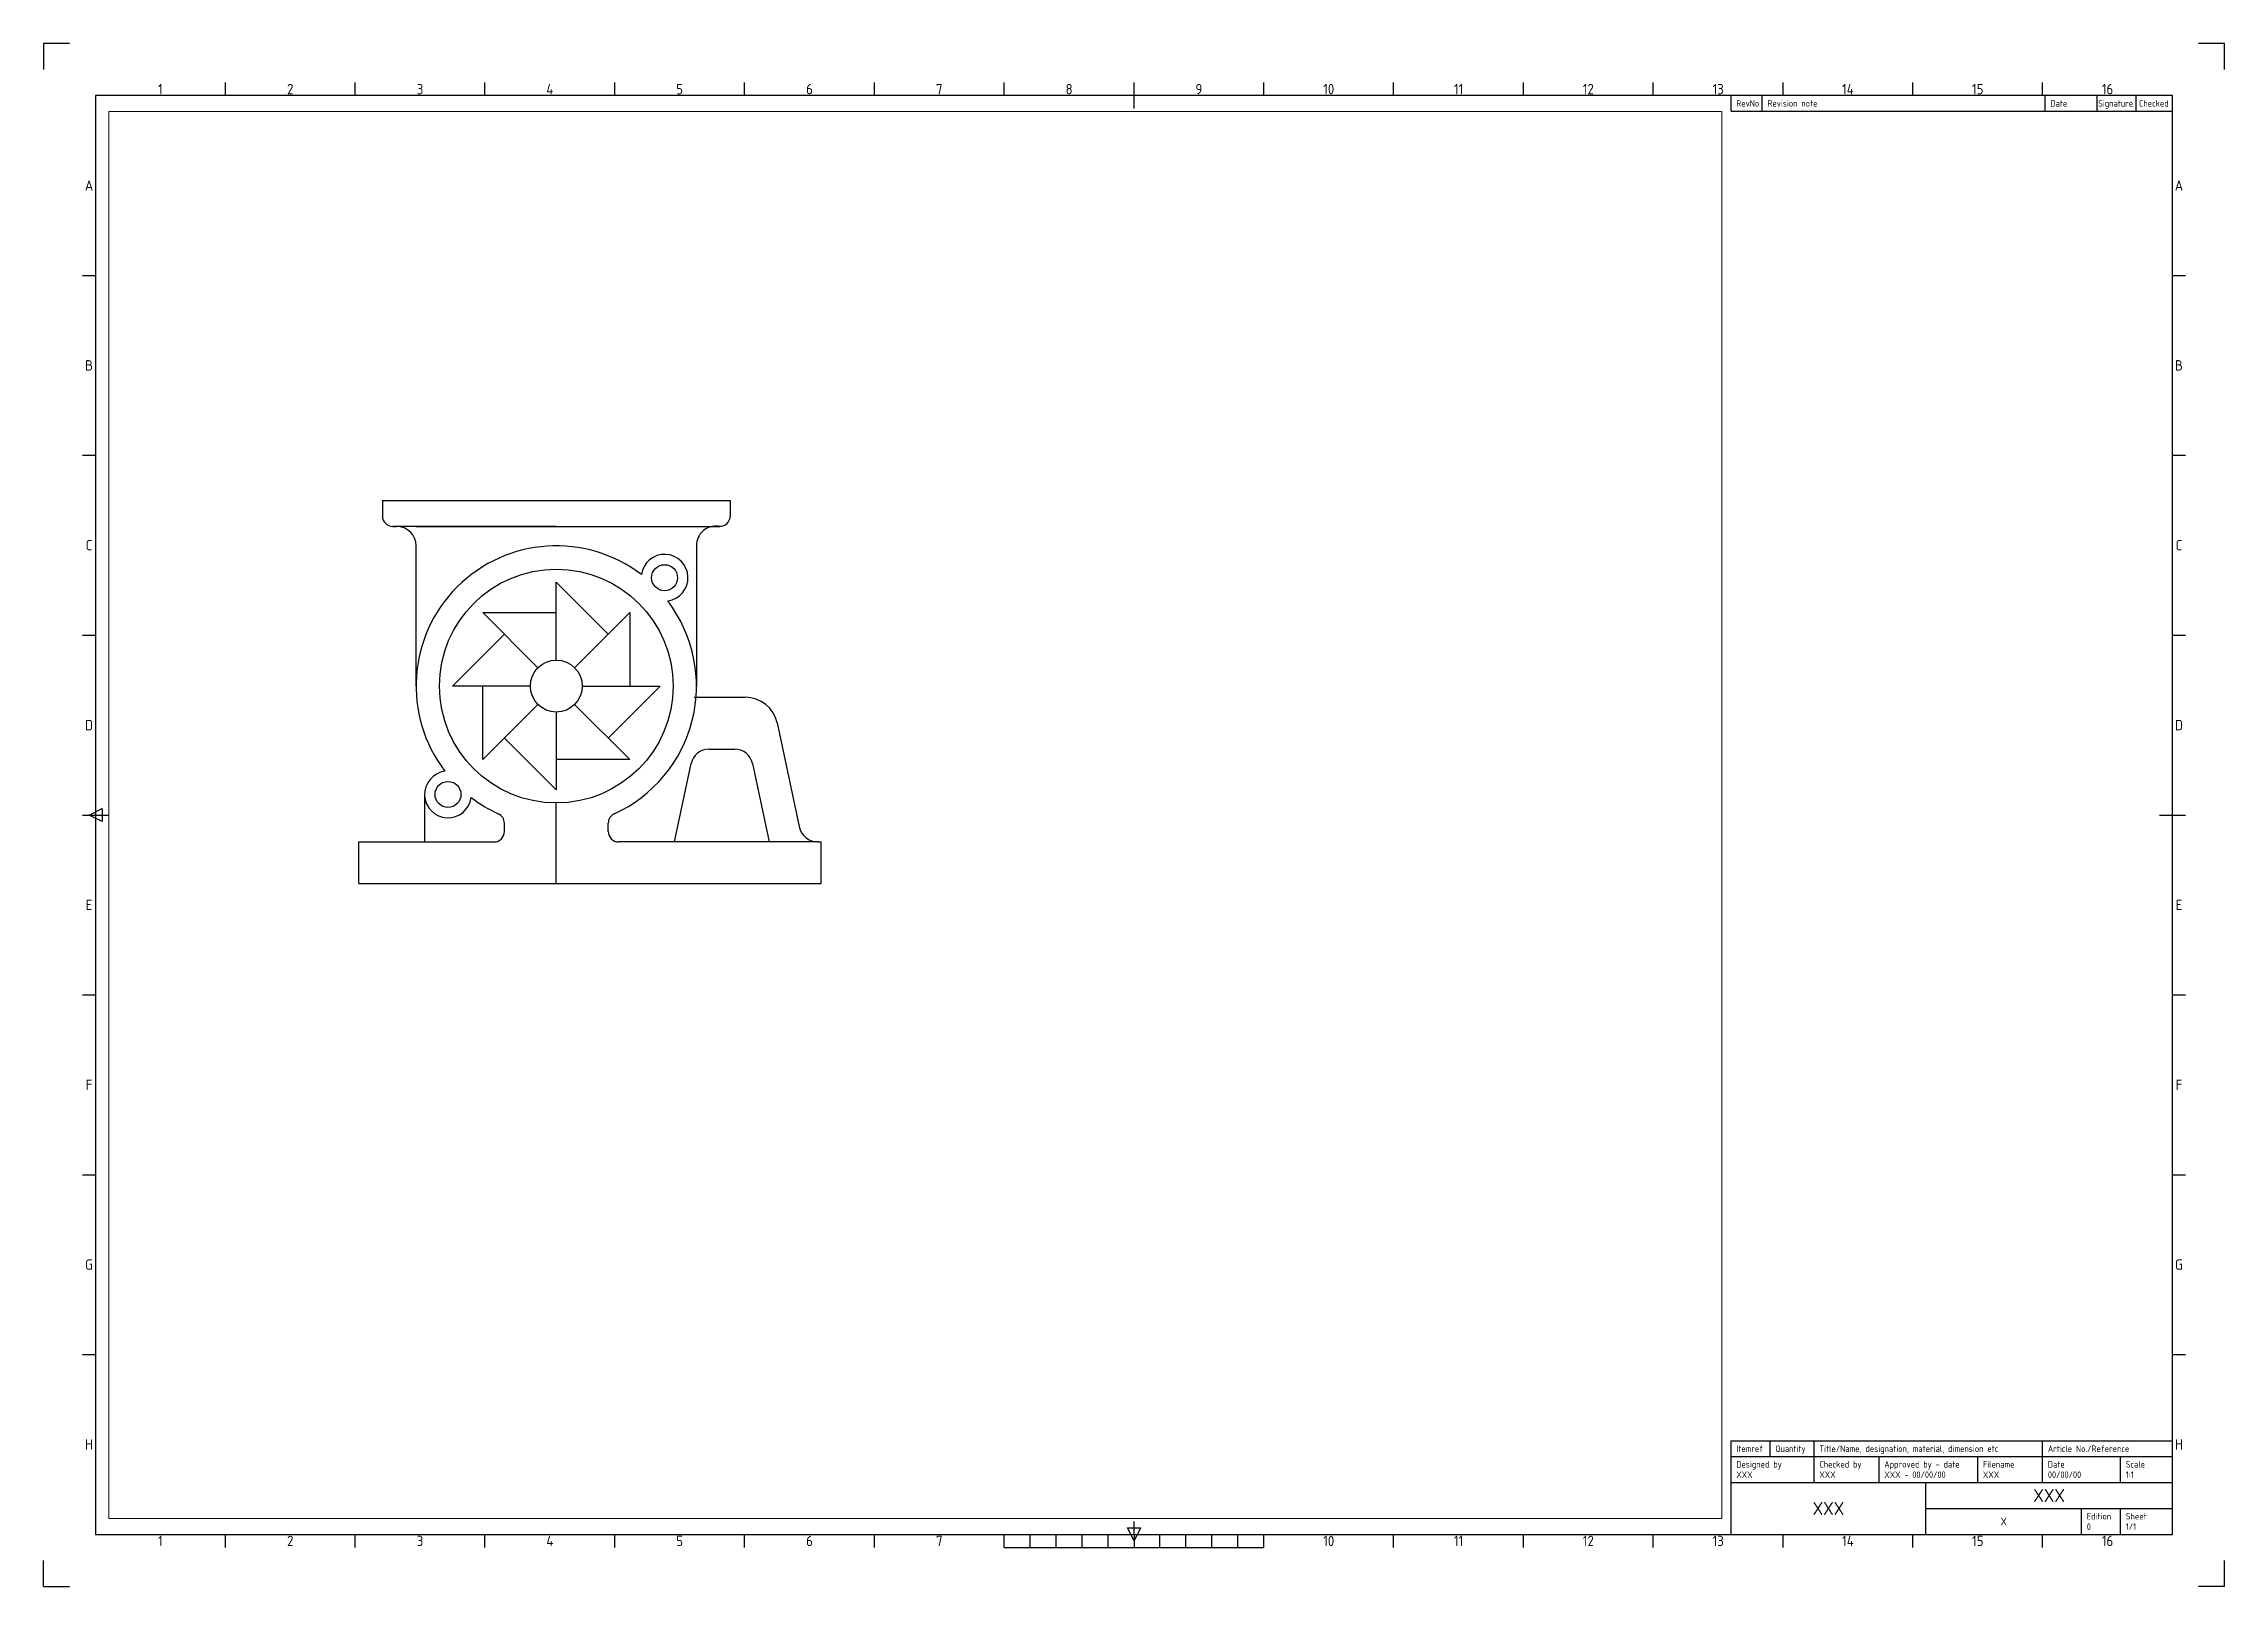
# Paper-space layout 'ISO A1 Layout' of a CAD drawing. Header units: millimetres. Extents: x 0 to 840, y 0 to 594.
# The model-space entities are those that its viewports show. They can reach past a viewport. Long polylines and large blocks are cut down to what shows.
import ezdxf
from ezdxf.enums import TextEntityAlignment as Align

# ---------------------------------------------------------------- set-up
doc = ezdxf.new("R2010")
doc.units = ezdxf.units.MM
for name, color, linetype in [('Model-Front', 7, 'Continuous'), ('Title Block', 7, 'Continuous'), ('Viewport', 5, 'Continuous')]:
    doc.layers.add(name, color=color, linetype=linetype)
doc.styles.add('ISO Proportional', font='isocp.shx')

# ---------------------------------------------------------------- blocks, each defined once
blk = doc.blocks.new('ISO A1 title block')
at = {"layer": 'Title Block'}
for p, q in [((10, 594), (0, 594)), ((0, 594), (0, 584)), ((840, 594), (830, 594)), ((840, 584), (840, 594)), ((820, 574), (20, 574)), ((20, 574), (20, 20)), ((70, 574), (70, 579)), ((120, 574), (120, 579)), ((170, 574), (170, 579)), ((220, 574), (220, 579)), ((270, 574), (270, 579)), ((320, 574), (320, 579)), ((370, 574), (370, 579)), ((420, 569), (420, 579)), ((470, 574), (470, 579)), ((520, 574), (520, 579)), ((570, 574), (570, 579)), ((620, 574), (620, 579)), ((650, 568), (650, 574)), ((662, 568), (662, 574)), ((670, 574), (670, 579)), ((720, 574), (720, 579)), ((770, 574), (770, 579)), ((771, 568), (771, 574)), ((791, 568), (791, 574)), ((806, 568), (806, 574)), ((820, 20), (820, 574)), ((650, 568), (820, 568)), ((15, 504.75), (20, 504.75)), ((820, 504.75), (825, 504.75)), ((15, 435.5), (20, 435.5)), ((820, 435.5), (825, 435.5)), ((15, 366.25), (20, 366.25)), ((820, 366.25), (825, 366.25)), ((15, 297), (25, 297)), ((17.5, 297), (22.5, 299.5)), ((22.5, 294.5), (17.5, 297)), ((22.5, 299.5), (22.5, 294.5)), ((815, 297), (825, 297)), ((15, 227.75), (20, 227.75)), ((820, 227.75), (825, 227.75)), ((15, 158.5), (20, 158.5)), ((820, 158.5), (825, 158.5)), ((15, 89.25), (20, 89.25)), ((820, 89.25), (825, 89.25)), ((650, 56), (820, 56)), ((650, 50), (650, 56)), ((665, 50), (665, 56)), ((682, 50), (682, 56)), ((770, 50), (770, 56)), ((650, 50), (820, 50)), ((650, 20), (650, 50)), ((682, 40), (682, 50)), ((707, 40), (707, 50)), ((745, 40), (745, 50)), ((770, 40), (770, 50)), ((800, 40), (800, 50)), ((650, 40), (820, 40)), ((725, 20), (725, 40)), ((725, 30), (820, 30)), ((785, 20), (785, 30)), ((800, 20), (800, 30)), ((20, 20), (820, 20)), ((70, 15), (70, 20)), ((120, 15), (120, 20)), ((170, 15), (170, 20)), ((220, 15), (220, 20)), ((270, 15), (270, 20)), ((320, 15), (320, 20)), ((370, 15), (370, 20)), ((380, 15), (380, 20)), ((390, 15), (390, 20)), ((400, 15), (400, 20)), ((410, 15), (410, 20)), ((417.5, 22.5), (422.5, 22.5)), ((420, 17.5), (417.5, 22.5)), ((420, 20), (420, 25)), ((422.5, 22.5), (420, 17.5)), ((420, 20), (420, 15)), ((430, 15), (430, 20)), ((440, 15), (440, 20)), ((450, 15), (450, 20)), ((460, 15), (460, 20)), ((470, 15), (470, 20)), ((520, 15), (520, 20)), ((570, 15), (570, 20)), ((620, 15), (620, 20)), ((670, 15), (670, 20)), ((720, 15), (720, 20)), ((770, 15), (770, 20)), ((0, 0), (0, 10)), ((370, 15), (470, 15)), ((840, 0), (840, 10)), ((0, 0), (10, 0)), ((840, 0), (830, 0))]:
    blk.add_line(p, q, dxfattribs=at)
at = {"layer": 'Title Block', "style": 'ISO Proportional'}
for s, p in [('1', (45, 576.5)), ('2', (95, 576.5)), ('3', (145, 576.5)), ('4', (195, 576.5)), ('5', (245, 576.5)), ('6', (295, 576.5)), ('7', (345, 576.5)), ('8', (395, 576.5)), ('9', (445, 576.5)), ('10', (495, 576.5)), ('11', (545, 576.5)), ('12', (595, 576.5)), ('13', (645, 576.5)), ('14', (695, 576.5)), ('15', (745, 576.5)), ('16', (795, 576.5)), ('A', (17.5, 539.375)), ('A', (822.5, 539.375)), ('B', (17.5, 470.125)), ('B', (822.5, 470.125)), ('C', (17.5, 400.875)), ('C', (822.5, 400.875)), ('D', (17.5, 331.625)), ('D', (822.5, 331.625)), ('E', (17.5, 262.375)), ('E', (822.5, 262.375)), ('F', (17.5, 193.125)), ('F', (822.5, 193.125)), ('G', (17.5, 123.875)), ('G', (822.5, 123.875)), ('H', (17.5, 54.625)), ('H', (822.5, 54.625)), ('1', (45, 17.5)), ('2', (95, 17.5)), ('3', (145, 17.5)), ('4', (195, 17.5)), ('5', (245, 17.5)), ('6', (295, 17.5)), ('7', (345, 17.5)), ('10', (495, 17.5)), ('11', (545, 17.5)), ('12', (595, 17.5)), ('13', (645, 17.5)), ('14', (695, 17.5)), ('15', (745, 17.5)), ('16', (795, 17.5))]:
    blk.add_text(s, height=4, dxfattribs=at).set_placement(p, align=Align.MIDDLE)
for s, p in [('RevNo', (652, 571)), ('Revision note', (664, 571)), ('Date', (773, 571)), ('Signature', (791.361, 571)), ('Checked', (807.083, 571)), ('Itemref', (652, 53)), ('Quantity', (667, 53)), ('Title/Name, designation, material, dimension etc', (684, 53)), ('Article No./Reference', (772, 53)), ('Designed by', (652, 47)), ('Checked by', (684, 47)), ('Approved by - date', (709, 47)), ('Filename', (747, 47)), ('Date', (772, 47)), ('Scale', (802, 47)), ('Edition', (787, 27)), ('Sheet', (802, 27))]:
    blk.add_text(s, height=2.5, dxfattribs=at).set_placement(p, align=Align.MIDDLE_LEFT)
at = {"layer": 'Title Block', "style": 'ISO Proportional', "flags": 8}
for tag, p in [('DESIGNED_BY', (652, 43)), ('CHECKED_BY', (684, 43)), ('APPROVED_BY_DATE', (709, 43)), ('FILENAME', (747, 43)), ('DATE', (772, 43)), ('SCALE', (802, 43)), ('EDITION', (787, 23)), ('SHEET', (802, 23))]:
    blk.add_attdef(tag, text='', height=2.5, dxfattribs=at).set_placement(p, align=Align.MIDDLE_LEFT)
for tag, height, p in [('TITLE', 5, (772.5, 35)), ('OWNER', 5, (687.5, 30)), ('DRAWING_NUMBER', 3, (755, 25))]:
    blk.add_attdef(tag, text='', height=height, dxfattribs=at).set_placement(p, align=Align.MIDDLE)

msp = doc.modelspace()

# ---------------------------------------------------------------- linework, layer by layer
at = {"layer": 'Model-Front'}
for p, q in [((4.87, 296.14), (138.87, 296.14)), ((4.87, 296.14), (4.87, 290.14)), ((138.87, 296.14), (138.87, 290.14)), ((71.87, 286.14), (8.87, 286.14)), ((8.87, 286.14), (10.37, 286.14)), ((17.87, 286.14), (134.87, 286.14)), ((17.87, 224.64), (17.87, 278.64)), ((125.87, 278.74), (125.87, 224.64)), ((71.87, 234.64), (71.87, 264.64)), ((71.87, 264.64), (91.87, 244.64)), ((64.8, 231.71), (43.59, 252.93)), ((43.59, 252.93), (71.87, 252.93)), ((78.94, 231.71), (100.15, 252.93)), ((100.15, 252.93), (100.15, 224.64)), ((31.87, 224.64), (51.87, 244.64)), ((61.87, 224.64), (31.87, 224.64)), ((43.59, 196.36), (43.59, 224.64)), ((81.87, 224.64), (111.87, 224.64)), ((111.87, 224.64), (91.87, 204.64)), ((124.96, 220.34), (144.69, 220.34)), ((64.8, 217.57), (43.59, 196.36)), ((71.87, 214.64), (71.87, 184.64)), ((78.94, 217.57), (100.15, 196.36)), ((156.91, 210.44), (165.39, 170.58)), ((71.87, 184.64), (51.87, 204.64)), ((100.15, 196.36), (71.87, 196.36)), ((117.37, 164.64), (123.78, 194.8)), ((130.63, 200.34), (140.61, 200.34)), ((147.46, 194.8), (153.87, 164.64)), ((21.15, 182.92), (21.15, 164.64)), ((71.87, 164.64), (71.87, 179.64)), ((51.87, 168.64), (51.87, 171.84)), ((71.87, 148.64), (71.87, 170.64)), ((91.87, 168.64), (91.87, 171.84)), ((-4.13, 148.64), (-4.13, 164.64)), ((-4.13, 164.64), (47.87, 164.64)), ((172.87, 164.64), (95.87, 164.64)), ((172.72, 164.64), (173.87, 164.64)), ((173.87, 148.64), (173.87, 164.64)), ((-4.13, 148.64), (71.87, 148.64)), ((71.87, 148.64), (173.87, 148.64))]:
    msp.add_line(p, q, dxfattribs=at)
for centre, radius in [((71.87, 224.64), 45), ((113.59, 266.36), 5), ((71.87, 224.64), 10), ((30.15, 182.92), 5)]:
    msp.add_circle(centre, radius, dxfattribs=at)
for centre, radius, start, end in [((8.87, 290.14), 4, 180, 270), ((10.37, 278.64), 7.5, 0, 90), ((133.37, 278.74), 7.5, 82.50528, 180), ((134.87, 290.14), 4, 262.50528, 0), ((71.87, 224.64), 54, 52.60173, 217.39827), ((113.59, 266.36), 9, 277.53431, 172.46569), ((71.87, 224.64), 54, 294.44334, 37.39827), ((144.69, 207.84), 12.5, 12, 90), ((130.63, 193.34), 7, 90, 168), ((140.61, 193.34), 7, 12, 90), ((30.15, 182.92), 9, 97.53431, 352.46569), ((71.87, 224.64), 54, 232.60173, 245.55666), ((47.87, 168.64), 4, 270, 0), ((47.87, 171.84), 4, 0, 65.55666), ((95.87, 171.84), 4, 114.44334, 180), ((95.87, 168.64), 4, 180, 270), ((172.72, 172.14), 7.5, 192, 270)]:
    msp.add_arc(centre, radius, start, end, dxfattribs=at)

psp = doc.layouts.new('ISO A1 Layout')

# ---------------------------------------------------------------- block references
at = {"layer": 'Title Block'}
ref = psp.add_blockref('ISO A1 title block', (0, 0), dxfattribs=at)
ref.add_attrib('CHECKED_BY', 'XXX', dxfattribs={"height": 2.5, "style": 'ISO Proportional'}).set_placement((684, 43), align=Align.MIDDLE_LEFT)
ref.add_attrib('OWNER', 'XXX', dxfattribs={"height": 5, "style": 'ISO Proportional'}).set_placement((687.5, 30), align=Align.MIDDLE)
ref.add_attrib('DESIGNED_BY', 'XXX', dxfattribs={"height": 2.5, "style": 'ISO Proportional'}).set_placement((652, 43), align=Align.MIDDLE_LEFT)
ref.add_attrib('FILENAME', 'XXX', dxfattribs={"height": 2.5, "style": 'ISO Proportional'}).set_placement((747, 43), align=Align.MIDDLE_LEFT)
ref.add_attrib('DRAWING_NUMBER', 'X', dxfattribs={"height": 3, "style": 'ISO Proportional'}).set_placement((755, 25), align=Align.MIDDLE)
ref.add_attrib('APPROVED_BY_DATE', 'XXX - 00/00/00', dxfattribs={"height": 2.5, "style": 'ISO Proportional'}).set_placement((709, 43), align=Align.MIDDLE_LEFT)
ref.add_attrib('TITLE', 'XXX', dxfattribs={"height": 5, "style": 'ISO Proportional'}).set_placement((772.5, 35), align=Align.MIDDLE)
ref.add_attrib('DATE', '00/00/00', dxfattribs={"height": 2.5, "style": 'ISO Proportional'}).set_placement((772, 43), align=Align.MIDDLE_LEFT)
ref.add_attrib('EDITION', '0', dxfattribs={"height": 2.5, "style": 'ISO Proportional'}).set_placement((787, 23), align=Align.MIDDLE_LEFT)
ref.add_attrib('SHEET', '1/1', dxfattribs={"height": 2.5, "style": 'ISO Proportional'}).set_placement((802, 23), align=Align.MIDDLE_LEFT)
ref.add_attrib('SCALE', '1:1', dxfattribs={"height": 2.5, "style": 'ISO Proportional'}).set_placement((802, 43), align=Align.MIDDLE_LEFT)

# ---------------------------------------------------------------- viewports
at = {"layer": 'Viewport'}
psp.add_viewport(center=(335.81, 297.04), size=(621.27, 541.7392), view_center_point=(210.2, 175.04), view_height=541.7392, dxfattribs=at)

doc.saveas('drawing.dxf')
